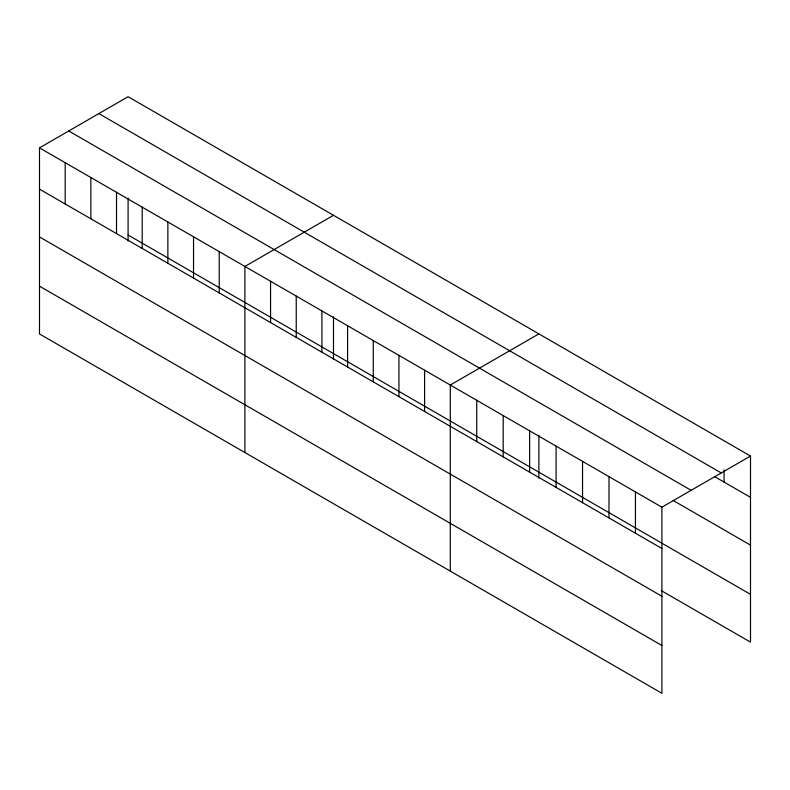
<?xml version="1.0" encoding="UTF-8"?>
<svg xmlns="http://www.w3.org/2000/svg" width="790" height="790" viewBox="0 0 790 790"><rect width="100%" height="100%" fill="white"/><g stroke="black" fill="none" stroke-linecap="round" stroke-linejoin="round"><path stroke-width="1.19" d="M39.5 147.868L661.902 507.2L661.902 693.284L39.5 333.953L39.5 147.868L128.099 96.716L750.5 456.047L750.5 642.132L661.625 590.821M333.489 215.295L244.89 266.447L244.89 452.532M538.889 333.874L450.28 385.026L450.28 571.111M661.902 507.2L750.5 456.047M98.859 113.592L721.26 472.934M714.525 476.558L750.5 497.335M68.74 130.982L691.141 490.323M673.258 500.524L750.5 545.12M128.099 235.015L750.5 594.347M39.5 189.146L661.902 548.487M39.5 236.931L661.902 596.272M39.5 286.168L661.902 645.499M724.045 469.922L724.045 482.058M635.446 491.933L635.446 533.211M608.991 476.656L608.991 517.944M582.546 461.39L582.546 502.667M556.091 446.113L556.091 487.4M538.889 435.25L538.889 478.148M529.636 430.846L529.636 472.124M503.191 415.57L503.191 456.857M476.735 400.303L476.735 441.58M424.605 370.204L424.605 411.481M398.94 355.382L398.94 396.659M373.265 340.559L373.265 381.837M347.59 325.737L347.59 367.014M333.489 316.672L333.489 359.569M321.915 310.914L321.915 352.192M296.24 296.092L296.24 337.37M270.565 281.27L270.565 322.547M219.215 251.625L219.215 292.902M193.54 236.803L193.54 278.08M167.865 221.98L167.865 263.258M142.2 207.158L142.2 248.435M128.099 198.083L128.099 240.98M116.525 192.335L116.525 233.613M90.85 177.513L90.85 218.791M65.175 162.691L65.175 203.968"/></g></svg>
